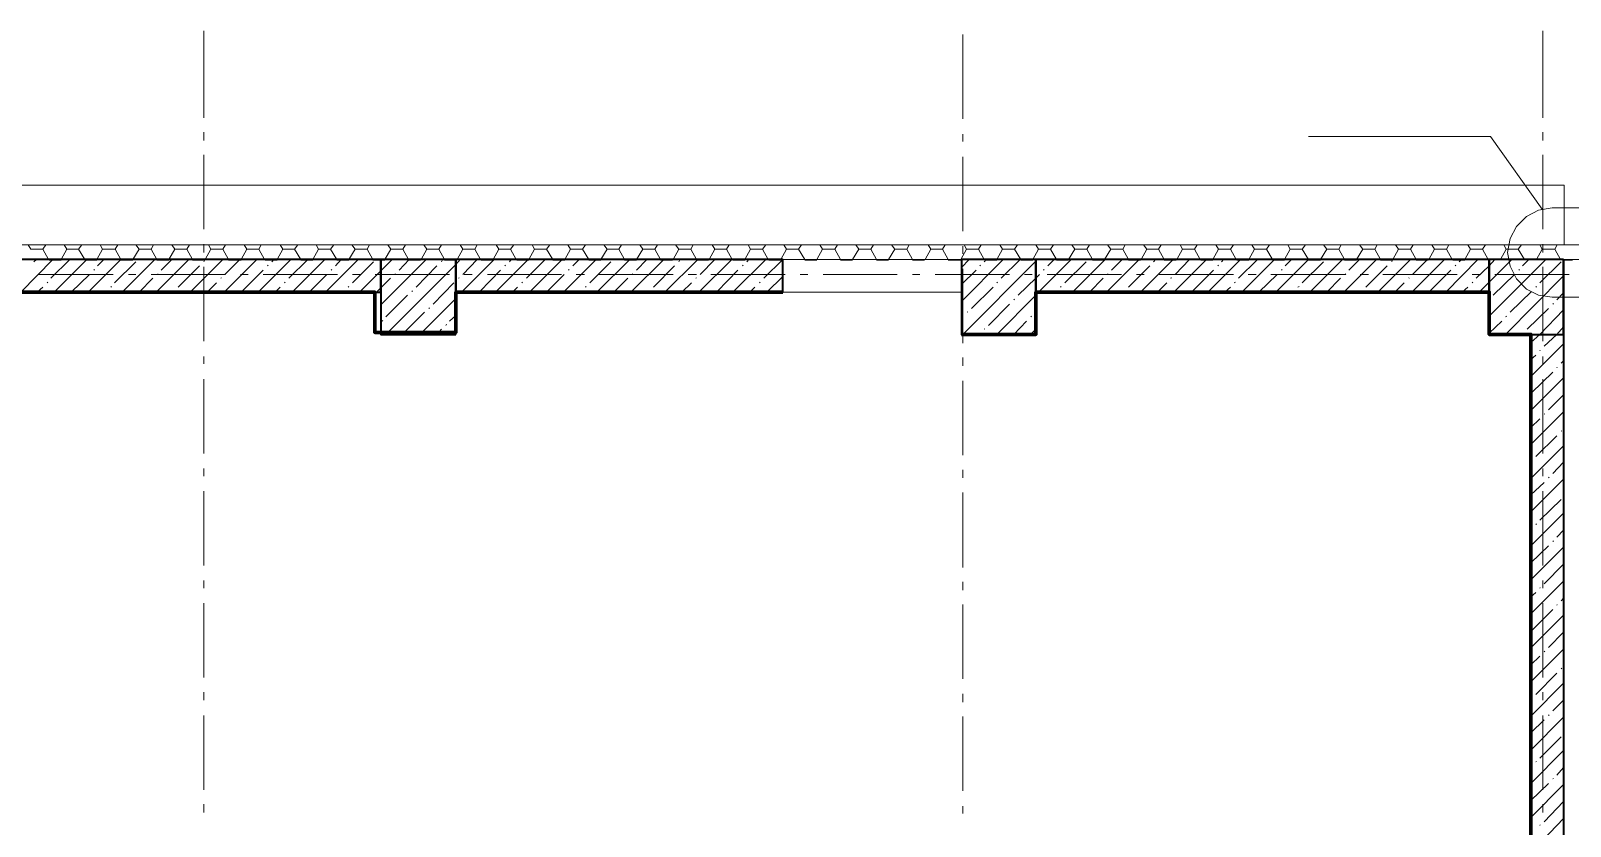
# Model space of a CAD drawing. Header units: millimetres. Extents: x -249154 to 415037, y -45458 to 354837.
# Drawn here: x -155683 to -145327, y 24819 to 30170 of the extents above; entities that cross this region are included whole.
import ezdxf

# ---------------------------------------------------------------- set-up
doc = ezdxf.new("R2010")
doc.units = ezdxf.units.MM
doc.layers.add('522 подвал шпакл финишная', color=3, linetype='Continuous', lineweight=60)
doc.layers.add('696 покраска подвал', color=211, linetype='Continuous', lineweight=120)

msp = doc.modelspace()

# ---------------------------------------------------------------- linework, layer by layer
at = {"lineweight": 9}
for points in [[(-154518, 29585.2), (-154518, 30169.8)], [(-149413.2, 29576.7), (-149413.2, 30144.4)], [(-145511.5, 29585.2), (-145511.5, 30169.8)], [(-154518, 29432.7), (-154518, 29487.7)], [(-149413.2, 29424.2), (-149413.2, 29475)], [(-145515.8, 28970.9), (-145863.1, 29458.1), (-147087.4, 29458.1)], [(-145511.5, 29432.7), (-145511.5, 29487.7)], [(-154518, 28835.3), (-154518, 29335.2)], [(-149413.2, 28822.6), (-149413.2, 29322.5)], [(-145511.5, 28835.3), (-145511.5, 29335.2)], [(-145367.5, 28729.4), (-145367.5, 29131.9), (-188438.4, 29131.9), (-188438.4, 25649.6), (-191560.6, 25649.6), (-191560.6, 25247.2)], [(-230289.2, 28729.4), (-216355.9, 28729.4), (-230289.2, 28729.4), (-230289.2, 28632), (-216355.9, 28632), (-196495.9, 28632), (-196495.9, 25149.7), (-187938.5, 25149.7), (-187938.5, 25247.2), (-187938.5, 28632), (-145100.6, 28632), (-145100.6, 25209)], [(-155699.9, 28729.4), (-155683, 28699.8), (-155602.5, 28699.8), (-155564.4, 28632)], [(-155602.5, 28699.8), (-155581.3, 28729.4)], [(-155479.6, 28632), (-155441.5, 28699.8)], [(-155458.5, 28729.4), (-155441.5, 28699.8), (-155361, 28699.8), (-155318.7, 28632)], [(-155361, 28699.8), (-155339.8, 28729.4)], [(-155238.2, 28632), (-155200, 28699.8)], [(-155217, 28729.4), (-155200, 28699.8), (-155115.3, 28699.8), (-155077.2, 28632)], [(-155115.3, 28699.8), (-155098.4, 28729.4)], [(-154996.7, 28632), (-154954.3, 28699.8)], [(-154975.5, 28729.4), (-154954.3, 28699.8), (-154873.8, 28699.8), (-154835.7, 28632)], [(-154873.8, 28699.8), (-154856.9, 28729.4)], [(-154755.2, 28632), (-154712.9, 28699.8)], [(-154734, 28729.4), (-154712.9, 28699.8), (-154632.4, 28699.8), (-154594.2, 28632)], [(-154632.4, 28699.8), (-154615.4, 28729.4)], [(-154518, 28678.6), (-154518, 28733.7)], [(-154509.5, 28632), (-154471.4, 28699.8)], [(-154488.3, 28729.4), (-154471.4, 28699.8), (-154390.9, 28699.8), (-154352.8, 28632)], [(-154390.9, 28699.8), (-154373.9, 28729.4)], [(-154268, 28632), (-154229.9, 28699.8)], [(-154246.9, 28729.4), (-154229.9, 28699.8), (-154149.4, 28699.8), (-154111.3, 28632)], [(-154149.4, 28699.8), (-154132.5, 28729.4)], [(-154026.6, 28632), (-153988.4, 28699.8)], [(-154005.4, 28729.4), (-153988.4, 28699.8), (-153908, 28699.8), (-153865.6, 28632)], [(-153908, 28699.8), (-153886.8, 28729.4)], [(-153785.1, 28632), (-153747, 28699.8)], [(-153763.9, 28729.4), (-153747, 28699.8), (-153666.5, 28699.8), (-153624.1, 28632)], [(-153666.5, 28699.8), (-153645.3, 28729.4)], [(-153543.6, 28632), (-153501.3, 28699.8)], [(-153522.4, 28729.4), (-153501.3, 28699.8), (-153420.8, 28699.8), (-153382.6, 28632)], [(-153420.8, 28699.8), (-153403.8, 28729.4)], [(-153302.2, 28632), (-153259.8, 28699.8)], [(-153281, 28729.4), (-153259.8, 28699.8), (-153179.3, 28699.8), (-153141.2, 28632)], [(-153179.3, 28699.8), (-153162.4, 28729.4)], [(-153056.4, 28632), (-153018.3, 28699.8)], [(-153039.5, 28729.4), (-153018.3, 28699.8), (-152937.8, 28699.8), (-152899.7, 28632)], [(-152937.8, 28699.8), (-152920.9, 28729.4)], [(-152815, 28632), (-152776.8, 28699.8)], [(-152793.8, 28729.4), (-152776.8, 28699.8), (-152696.4, 28699.8), (-152658.2, 28632)], [(-152696.4, 28699.8), (-152679.4, 28729.4)], [(-152573.5, 28632), (-152535.4, 28699.8)], [(-152552.3, 28729.4), (-152535.4, 28699.8), (-152454.9, 28699.8), (-152416.8, 28632)], [(-152454.9, 28699.8), (-152433.7, 28729.4)], [(-152332, 28632), (-152293.9, 28699.8)], [(-152310.8, 28729.4), (-152293.9, 28699.8), (-152213.4, 28699.8), (-152171, 28632)], [(-152213.4, 28699.8), (-152192.2, 28729.4)], [(-152090.6, 28632), (-152052.4, 28699.8)], [(-152069.4, 28729.4), (-152052.4, 28699.8), (-151971.9, 28699.8), (-151929.6, 28632)], [(-151971.9, 28699.8), (-151950.8, 28729.4)], [(-151849.1, 28632), (-151806.7, 28699.8)], [(-151827.9, 28729.4), (-151806.7, 28699.8), (-151726.2, 28699.8), (-151688.1, 28632)], [(-151726.2, 28699.8), (-151709.3, 28729.4)], [(-151607.6, 28632), (-151565.3, 28699.8)], [(-151586.4, 28729.4), (-151565.3, 28699.8), (-151484.8, 28699.8), (-151446.6, 28632)], [(-151484.8, 28699.8), (-151467.8, 28729.4)], [(-151361.9, 28632), (-151323.8, 28699.8)], [(-151345, 28729.4), (-151323.8, 28699.8), (-151243.3, 28699.8), (-151205.2, 28632)], [(-151243.3, 28699.8), (-151226.3, 28729.4)], [(-151120.4, 28632), (-151082.3, 28699.8)], [(-151099.3, 28729.4), (-151082.3, 28699.8), (-151001.8, 28699.8), (-150963.7, 28632)], [(-151001.8, 28699.8), (-150984.9, 28729.4)], [(-150879, 28632), (-150840.8, 28699.8)], [(-150857.8, 28729.4), (-150840.8, 28699.8), (-150760.3, 28699.8), (-150722.2, 28632)], [(-150760.3, 28699.8), (-150739.2, 28729.4)], [(-150637.5, 28632), (-150599.4, 28699.8)], [(-150616.3, 28729.4), (-150599.4, 28699.8), (-150518.9, 28699.8), (-150476.5, 28632)], [(-150518.9, 28699.8), (-150497.7, 28729.4)], [(-150396, 28632), (-150357.9, 28699.8)], [(-150374.8, 28729.4), (-150357.9, 28699.8), (-150273.2, 28699.8), (-150235, 28632)], [(-150273.2, 28699.8), (-150256.2, 28729.4)], [(-150154.6, 28632), (-150112.2, 28699.8)], [(-150133.4, 28729.4), (-150112.2, 28699.8), (-150031.7, 28699.8), (-149993.6, 28632)], [(-150031.7, 28699.8), (-150014.8, 28729.4)], [(-149913.1, 28632), (-149870.7, 28699.8)], [(-149891.9, 28729.4), (-149870.7, 28699.8), (-149790.2, 28699.8), (-149752.1, 28632)], [(-149790.2, 28699.8), (-149773.3, 28729.4)], [(-149667.4, 28632), (-149629.2, 28699.8)], [(-149646.2, 28729.4), (-149629.2, 28699.8), (-149548.8, 28699.8), (-149510.6, 28632)], [(-149548.8, 28699.8), (-149531.8, 28729.4)], [(-149425.9, 28632), (-149387.8, 28699.8)], [(-149413.2, 28670.1), (-149413.2, 28721)], [(-149404.7, 28729.4), (-149387.8, 28699.8), (-149307.3, 28699.8), (-149269.2, 28632)], [(-149307.3, 28699.8), (-149290.3, 28729.4)], [(-149184.4, 28632), (-149146.3, 28699.8)], [(-149163.2, 28729.4), (-149146.3, 28699.8), (-149065.8, 28699.8), (-149023.4, 28632)], [(-149065.8, 28699.8), (-149044.6, 28729.4)], [(-148943, 28632), (-148904.8, 28699.8)], [(-148921.8, 28729.4), (-148904.8, 28699.8), (-148824.3, 28699.8), (-148782, 28632)], [(-148824.3, 28699.8), (-148803.2, 28729.4)], [(-148701.5, 28632), (-148659.1, 28699.8)], [(-148680.3, 28729.4), (-148659.1, 28699.8), (-148578.6, 28699.8), (-148540.5, 28632)], [(-148578.6, 28699.8), (-148561.7, 28729.4)], [(-148460, 28632), (-148417.6, 28699.8)], [(-148438.8, 28729.4), (-148417.6, 28699.8), (-148337.2, 28699.8), (-148299, 28632)], [(-148337.2, 28699.8), (-148320.2, 28729.4)], [(-148214.3, 28632), (-148176.2, 28699.8)], [(-148197.4, 28729.4), (-148176.2, 28699.8), (-148095.7, 28699.8), (-148057.6, 28632)], [(-148095.7, 28699.8), (-148078.7, 28729.4)], [(-147972.8, 28632), (-147934.7, 28699.8)], [(-147951.7, 28729.4), (-147934.7, 28699.8), (-147854.2, 28699.8), (-147816.1, 28632)], [(-147854.2, 28699.8), (-147837.3, 28729.4)], [(-147731.4, 28632), (-147693.2, 28699.8)], [(-147710.2, 28729.4), (-147693.2, 28699.8), (-147612.7, 28699.8), (-147574.6, 28632)], [(-147612.7, 28699.8), (-147591.6, 28729.4)], [(-147489.9, 28632), (-147451.8, 28699.8)], [(-147468.7, 28729.4), (-147451.8, 28699.8), (-147371.3, 28699.8), (-147328.9, 28632)], [(-147371.3, 28699.8), (-147350.1, 28729.4)], [(-147248.4, 28632), (-147210.3, 28699.8)], [(-147227.2, 28729.4), (-147210.3, 28699.8), (-147129.8, 28699.8), (-147087.4, 28632)], [(-147129.8, 28699.8), (-147108.6, 28729.4)], [(-147006.9, 28632), (-146964.6, 28699.8)], [(-146985.8, 28729.4), (-146964.6, 28699.8), (-146884.1, 28699.8), (-146846, 28632)], [(-146884.1, 28699.8), (-146867.1, 28729.4)], [(-146765.5, 28632), (-146723.1, 28699.8)], [(-146744.3, 28729.4), (-146723.1, 28699.8), (-146642.6, 28699.8), (-146604.5, 28632)], [(-146642.6, 28699.8), (-146625.7, 28729.4)], [(-146519.8, 28632), (-146481.6, 28699.8)], [(-146502.8, 28729.4), (-146481.6, 28699.8), (-146401.2, 28699.8), (-146363, 28632)], [(-146401.2, 28699.8), (-146384.2, 28729.4)], [(-146278.3, 28632), (-146240.2, 28699.8)], [(-146257.1, 28729.4), (-146240.2, 28699.8), (-146159.7, 28699.8), (-146121.6, 28632)], [(-146159.7, 28699.8), (-146142.7, 28729.4)], [(-146036.8, 28632), (-145998.7, 28699.8)], [(-146015.6, 28729.4), (-145998.7, 28699.8), (-145918.2, 28699.8), (-145880.1, 28632)], [(-145918.2, 28699.8), (-145897, 28729.4)], [(-145795.4, 28632), (-145757.2, 28699.8)], [(-145774.2, 28729.4), (-145757.2, 28699.8), (-145676.7, 28699.8), (-145634.4, 28632)], [(-145676.7, 28699.8), (-145655.6, 28729.4)], [(-145553.9, 28632), (-145515.8, 28699.8)], [(-145532.7, 28729.4), (-145515.8, 28699.8), (-145431, 28699.8), (-145392.9, 28632)], [(-145511.5, 28678.6), (-145511.5, 28733.7)], [(-145431, 28699.8), (-145414.1, 28729.4)], [(-155750.8, 28411.7), (-155534.7, 28632)], [(-155661.8, 28615), (-155644.9, 28632)], [(-155560.1, 28627.8), (-155479.6, 28627.8)], [(-155547.4, 28504.9), (-155420.3, 28632)], [(-155526.2, 28411.7), (-155305.9, 28632)], [(-155318.7, 28627.8), (-155238.2, 28627.8)], [(-155297.5, 28411.7), (-155077.2, 28632)], [(-155233.9, 28589.6), (-155191.6, 28632)], [(-155119.5, 28475.2), (-154975.5, 28615)], [(-155077.2, 28627.8), (-154996.7, 28627.8)], [(-155068.7, 28411.7), (-154848.4, 28632)], [(-154839.9, 28411.7), (-154619.7, 28632)], [(-154835.7, 28627.8), (-154755.2, 28627.8)], [(-154806.1, 28560), (-154734, 28632)], [(-154691.7, 28445.6), (-154547.6, 28589.6)], [(-154611.2, 28411.7), (-154390.9, 28632)], [(-154594.2, 28627.8), (-154513.7, 28627.8)], [(-154518, 28615), (-154513.7, 28623.5)], [(-154382.4, 28411.7), (-154162.1, 28632)], [(-154378.2, 28530.3), (-154276.5, 28632)], [(-154352.8, 28627.8), (-154268, 28627.8)], [(-154153.7, 28411.7), (-153933.4, 28632)], [(-154107.1, 28627.8), (-154026.6, 28627.8)], [(-154090.1, 28589.6), (-154085.9, 28593.9)], [(-154060.5, 28615), (-154047.8, 28632)], [(-153946.1, 28504.9), (-153819, 28632)], [(-153924.9, 28411.7), (-153704.6, 28632)], [(-153865.6, 28627.8), (-153785.1, 28627.8)], [(-153700.4, 28411.7), (-153480.1, 28632)], [(-153632.6, 28589.6), (-153594.5, 28632)], [(-153624.1, 28627.8), (-153543.6, 28627.8)], [(-153518.2, 28475.2), (-153378.4, 28615)], [(-153471.6, 28411.7), (-153327.6, 28555.7), (-153251.3, 28632)], [(-153382.6, 28627.8), (-153302.2, 28627.8)], [(-153327.6, 28327), (-153022.6, 28632)], [(-153293.7, 28127.9), (-152823.4, 28598.1), (-152793.8, 28632)], [(-153204.7, 28560), (-153136.9, 28632)], [(-153141.2, 28627.8), (-153060.7, 28627.8)], [(-153090.3, 28445.6), (-152950.5, 28589.6)], [(-152920.9, 28615), (-152916.6, 28623.5)], [(-152899.7, 28627.8), (-152819.2, 28627.8)], [(-152785.3, 28411.7), (-152565, 28632)], [(-152776.8, 28530.3), (-152679.4, 28632)], [(-152654, 28627.8), (-152573.5, 28627.8)], [(-152556.6, 28411.7), (-152336.3, 28632)], [(-152493, 28589.6), (-152488.8, 28593.9)], [(-152463.4, 28615), (-152450.6, 28632)], [(-152412.5, 28627.8), (-152332, 28627.8)], [(-152349, 28504.9), (-152221.9, 28632)], [(-152327.8, 28411.7), (-152107.5, 28632)], [(-152171, 28627.8), (-152090.6, 28627.8)], [(-152099, 28411.7), (-151878.7, 28632)], [(-152035.5, 28589.6), (-151993.1, 28632)], [(-151929.6, 28627.8), (-151849.1, 28627.8)], [(-151921.1, 28475.2), (-151781.3, 28615)], [(-151874.5, 28411.7), (-151654.2, 28632)], [(-151688.1, 28627.8), (-151607.6, 28627.8)], [(-151645.7, 28411.7), (-151425.5, 28632)], [(-151607.6, 28560), (-151539.8, 28632)], [(-151493.2, 28445.6), (-151353.4, 28589.6)], [(-151446.6, 28627.8), (-151366.1, 28627.8)], [(-151417, 28411.7), (-151196.7, 28632)], [(-151323.8, 28615), (-151319.5, 28623.5)], [(-151205.2, 28627.8), (-151124.7, 28627.8)], [(-151188.2, 28411.7), (-150967.9, 28632)], [(-151179.7, 28530.3), (-151082.3, 28632)], [(-150959.5, 28411.7), (-150739.2, 28632)], [(-150959.5, 28627.8), (-150879, 28627.8)], [(-150895.9, 28589.6), (-150891.7, 28593.9)], [(-150866.3, 28615), (-150853.5, 28632)], [(-150751.9, 28504.9), (-150624.8, 28632)], [(-150718, 28627.8), (-150637.5, 28627.8)], [(-150476.5, 28627.8), (-150396, 28627.8)], [(-150235, 28627.8), (-150154.6, 28627.8)], [(-149993.6, 28627.8), (-149913.1, 28627.8)], [(-149752.1, 28627.8), (-149671.6, 28627.8)], [(-149510.6, 28627.8), (-149425.9, 28627.8)], [(-149421.7, 28576.9), (-149370.8, 28632)], [(-149421.7, 28348.2), (-149142.1, 28632)], [(-149413.2, 28127.9), (-148921.8, 28619.3), (-148913.3, 28632)], [(-149298.8, 28589.6), (-149294.6, 28593.9)], [(-149269.2, 28615), (-149256.4, 28632)], [(-149264.9, 28627.8), (-149184.4, 28627.8)], [(-149154.8, 28504.9), (-149027.7, 28632)], [(-149023.4, 28627.8), (-148943, 28627.8)], [(-148904.8, 28411.7), (-148684.5, 28632)], [(-148841.3, 28589.6), (-148798.9, 28632)], [(-148782, 28627.8), (-148701.5, 28627.8)], [(-148726.9, 28475.2), (-148582.9, 28615)], [(-148676.1, 28411.7), (-148455.8, 28632)], [(-148540.5, 28627.8), (-148460, 28627.8)], [(-148447.3, 28411.7), (-148227, 28632)], [(-148413.4, 28560), (-148341.4, 28632)], [(-148299, 28627.8), (-148218.5, 28627.8)], [(-148299, 28445.6), (-148155, 28589.6)], [(-148218.5, 28411.7), (-147998.3, 28632)], [(-148129.6, 28615), (-148121.1, 28623.5)], [(-148057.6, 28627.8), (-147977.1, 28627.8)], [(-147994, 28411.7), (-147773.7, 28632)], [(-147985.5, 28530.3), (-147888.1, 28632)], [(-147811.9, 28627.8), (-147731.4, 28627.8)], [(-147765.3, 28411.7), (-147545, 28632)], [(-147697.5, 28589.6), (-147693.2, 28593.9)], [(-147672.1, 28615), (-147659.3, 28632)], [(-147570.4, 28627.8), (-147489.9, 28627.8)], [(-147557.7, 28504.9), (-147430.6, 28632)], [(-147536.5, 28411.7), (-147316.2, 28632)], [(-147328.9, 28627.8), (-147248.4, 28627.8)], [(-147307.7, 28411.7), (-147087.4, 28632)], [(-147244.2, 28589.6), (-147201.8, 28632)], [(-147129.8, 28475.2), (-146985.8, 28615)], [(-147087.4, 28627.8), (-147006.9, 28627.8)], [(-147079, 28411.7), (-146858.7, 28632)], [(-146850.2, 28411.7), (-146629.9, 28632)], [(-146846, 28627.8), (-146765.5, 28627.8)], [(-146816.3, 28560), (-146744.3, 28632)], [(-146701.9, 28445.6), (-146557.9, 28589.6)], [(-146621.4, 28411.7), (-146401.2, 28632)], [(-146604.5, 28627.8), (-146524, 28627.8)], [(-146528.2, 28615), (-146524, 28623.5)], [(-146392.7, 28411.7), (-146172.4, 28632)], [(-146388.4, 28530.3), (-146286.8, 28632)], [(-146363, 28627.8), (-146282.5, 28627.8)], [(-146163.9, 28411.7), (-145947.9, 28632)], [(-146117.3, 28627.8), (-146036.8, 28627.8)], [(-146100.4, 28589.6), (-146096.1, 28593.9)], [(-146075, 28615), (-146058, 28632)], [(-145960.6, 28504.9), (-145871.6, 28589.6), (-145833.5, 28632)], [(-145939.4, 28411.7), (-145871.6, 28479.5), (-145719.1, 28632)], [(-145875.8, 28627.8), (-145871.6, 28627.8)], [(-145871.6, 28250.7), (-145490.3, 28632)], [(-145647.1, 28589.6), (-145604.7, 28632)], [(-145532.7, 28475.2), (-145388.7, 28615)], [(-145371.7, 28627.8), (-145312.4, 28627.8)], [(-145363.2, 8564.4), (-145367.5, 8564.4), (-145367.5, 28632)], [(-155627.9, 28530.3), (-155128, 28530.3)], [(-155572.8, 28475.2), (-155568.6, 28479.5)], [(-155411.9, 28411.7), (-155289, 28530.3)], [(-155259.3, 28560), (-155255.1, 28564.2)], [(-155026.3, 28530.3), (-154975.5, 28530.3)], [(-154954.3, 28411.7), (-154861.1, 28504.9)], [(-154873.8, 28530.3), (-154373.9, 28530.3)], [(-154831.5, 28530.3), (-154827.2, 28534.6)], [(-154518, 28081.3), (-154518, 28581.2)], [(-154403.6, 28504.9), (-154399.4, 28509.1)], [(-154272.3, 28530.3), (-154221.4, 28530.3)], [(-154263.8, 28415.9), (-154119.8, 28560)], [(-154119.8, 28530.3), (-153619.9, 28530.3)], [(-153975.7, 28475.2), (-153971.5, 28479.5)], [(-153810.5, 28411.7), (-153691.9, 28530.3)], [(-153662.2, 28560), (-153658, 28564.2)], [(-153518.2, 28530.3), (-153467.4, 28530.3)], [(-153365.7, 28530.3), (-152865.8, 28530.3)], [(-153357.2, 28411.7), (-153327.6, 28441.4), (-153264, 28504.9)], [(-153234.4, 28530.3), (-153230.1, 28534.6)], [(-152806.5, 28504.9), (-152802.3, 28509.1)], [(-152768.4, 28530.3), (-152713.3, 28530.3)], [(-152662.5, 28415.9), (-152522.7, 28560)], [(-152611.6, 28530.3), (-152111.7, 28530.3)], [(-152378.6, 28475.2), (-152374.4, 28479.5)], [(-152213.4, 28411.7), (-152094.8, 28530.3)], [(-152065.1, 28560), (-152060.9, 28564.2)], [(-152014.3, 28530.3), (-151959.2, 28530.3)], [(-151861.8, 28530.3), (-151361.9, 28530.3)], [(-151760.1, 28411.7), (-151666.9, 28504.9)], [(-151637.3, 28530.3), (-151633, 28534.6)], [(-151260.2, 28530.3), (-151205.2, 28530.3)], [(-151209.4, 28504.9), (-151205.2, 28509.1)], [(-151107.7, 28530.3), (-150607.8, 28530.3)], [(-151065.4, 28415.9), (-150925.6, 28560)], [(-150781.5, 28475.2), (-150777.3, 28479.5)], [(-150730.7, 28411.7), (-150624.8, 28517.6)], [(-150506.2, 28530.3), (-150455.3, 28530.3)], [(-150353.7, 28530.3), (-149853.8, 28530.3)], [(-149752.1, 28530.3), (-149701.3, 28530.3)], [(-149599.6, 28530.3), (-149099.7, 28530.3)], [(-149421.7, 28462.5), (-149324.2, 28560)], [(-149413.2, 28068.6), (-149413.2, 28568.4)], [(-149184.4, 28475.2), (-149180.2, 28479.5)], [(-149040.4, 28390.5), (-148921.8, 28504.9), (-148896.4, 28530.3)], [(-148998, 28530.3), (-148947.2, 28530.3)], [(-148870.9, 28560), (-148866.7, 28564.2)], [(-148845.5, 28530.3), (-148345.6, 28530.3)], [(-148561.7, 28411.7), (-148468.5, 28504.9)], [(-148443.1, 28530.3), (-148434.6, 28534.6)], [(-148244, 28530.3), (-148193.1, 28530.3)], [(-148091.5, 28530.3), (-147591.6, 28530.3)], [(-148015.2, 28504.9), (-148006.7, 28509.1)], [(-147871.2, 28415.9), (-147727.1, 28560)], [(-147587.3, 28475.2), (-147578.9, 28479.5)], [(-147494.1, 28530.3), (-147439.1, 28530.3)], [(-147422.1, 28411.7), (-147299.3, 28530.3)], [(-147341.6, 28530.3), (-146837.5, 28530.3)], [(-147269.6, 28560), (-147265.4, 28564.2)], [(-146964.6, 28411.7), (-146871.4, 28504.9)], [(-146841.7, 28530.3), (-146837.5, 28534.6)], [(-146740.1, 28530.3), (-146685, 28530.3)], [(-146587.5, 28530.3), (-146087.7, 28530.3)], [(-146413.9, 28504.9), (-146409.6, 28509.1)], [(-146274.1, 28415.9), (-146130, 28560)], [(-145986, 28530.3), (-145930.9, 28530.3)], [(-145986, 28475.2), (-145981.8, 28479.5)], [(-145846.2, 28390.5), (-145702.2, 28530.3)], [(-145833.5, 28530.3), (-145333.6, 28530.3)], [(-145761.5, 28127.9), (-145371.7, 28521.8)], [(-145672.5, 28560), (-145668.3, 28564.2)], [(-145511.5, 28081.3), (-145511.5, 28581.2)], [(-155640.6, 28411.7), (-155602.5, 28445.6)], [(-155183.1, 28411.7), (-155174.6, 28415.9)], [(-155145, 28445.6), (-155140.7, 28449.8)], [(-154717.1, 28415.9), (-154712.9, 28420.2)], [(-154496.8, 28411.7), (-154433.3, 28475.2)], [(-154039.3, 28411.7), (-154005.4, 28445.6)], [(-153586, 28411.7), (-153577.5, 28415.9)], [(-153547.9, 28445.6), (-153543.6, 28449.8)], [(-153293.7, 28246.5), (-153149.6, 28390.5)], [(-153120, 28415.9), (-153115.8, 28420.2)], [(-152976, 28331.2), (-152836.2, 28475.2)], [(-152442.2, 28411.7), (-152408.3, 28445.6)], [(-151984.7, 28411.7), (-151980.4, 28415.9)], [(-151950.8, 28445.6), (-151946.5, 28449.8)], [(-151522.9, 28415.9), (-151518.7, 28420.2)], [(-151302.6, 28411.7), (-151239.1, 28475.2)], [(-150845.1, 28411.7), (-150811.2, 28445.6)], [(-149353.9, 28301.6), (-149209.8, 28445.6)], [(-149184.4, 28127.9), (-148921.8, 28390.5)], [(-148790.4, 28411.7), (-148782, 28415.9)], [(-148756.6, 28445.6), (-148752.3, 28449.8)], [(-148328.7, 28415.9), (-148324.5, 28420.2)], [(-148104.2, 28411.7), (-148040.6, 28475.2)], [(-147650.9, 28411.7), (-147612.7, 28445.6)], [(-147193.3, 28411.7), (-147184.9, 28415.9)], [(-147159.5, 28445.6), (-147151, 28449.8)], [(-146731.6, 28415.9), (-146723.1, 28420.2)], [(-146507.1, 28411.7), (-146443.5, 28475.2)], [(-146053.8, 28411.7), (-146015.6, 28445.6)], [(-145731.8, 28276.1), (-145587.8, 28415.9)], [(-145558.1, 28445.6), (-145553.9, 28449.8)], [(-145418.3, 28360.9), (-145371.7, 28407.5)], [(-153179.3, 28132.1), (-153035.3, 28276.1)], [(-153064.9, 28127.9), (-152823.4, 28369.3)], [(-153005.6, 28301.6), (-153001.4, 28305.8)], [(-149383.5, 28276.1), (-149379.3, 28280.4)], [(-149239.5, 28187.2), (-149099.7, 28331.2)], [(-149070, 28360.9), (-149065.8, 28365.1)], [(-148926, 28276.1), (-148921.8, 28280.4)], [(-145871.6, 28365.1), (-145867.4, 28365.1)], [(-145617.4, 28161.8), (-145473.4, 28301.6)], [(-145592, 28072.8), (-145532.7, 28127.9), (-145371.7, 28293.1)], [(-145443.7, 28331.2), (-145439.5, 28335.4)], [(-153319.1, 28216.8), (-153314.9, 28221.1)], [(-152891.2, 28187.2), (-152887, 28195.6)], [(-152865.8, 28216.8), (-152823.4, 28255)], [(-149421.7, 28233.8), (-149413.2, 28246.5)], [(-149070, 28127.9), (-148985.3, 28216.8)], [(-148955.7, 28246.5), (-148951.4, 28250.7)], [(-145871.6, 28136.3), (-145786.9, 28216.8)], [(-145761.5, 28246.5), (-145753, 28250.7)], [(-145503, 28047.4), (-145418.3, 28127.9), (-145371.7, 28178.7)], [(-152950.5, 28127.9), (-152920.9, 28161.8)], [(-152836.2, 28127.9), (-152823.4, 28140.6)], [(-149298.8, 28127.9), (-149298.8, 28132.1)], [(-149269.2, 28161.8), (-149264.9, 28166)], [(-148955.7, 28127.9), (-148921.8, 28166)], [(-145647.1, 28132.1), (-145638.6, 28136.3)], [(-145592, 27844), (-145371.7, 28064.3)], [(-154518, 27928.8), (-154518, 27979.6)], [(-149413.2, 27916.1), (-149413.2, 27971.1)], [(-145592, 27958.4), (-145558.1, 27988.1)], [(-145532.7, 28017.7), (-145528.5, 28022)], [(-145511.5, 27928.8), (-145511.5, 27979.6)], [(-145587.8, 27733.9), (-145443.7, 27873.7)], [(-145418.3, 27903.3), (-145414.1, 27907.6)], [(-145388.7, 27933), (-145371.7, 27949.9)], [(-154518, 27327.2), (-154518, 27827.1)], [(-149413.2, 27314.5), (-149413.2, 27814.4)], [(-145592, 27615.3), (-145371.7, 27835.6)], [(-145511.5, 27327.2), (-145511.5, 27827.1)], [(-145473.4, 27619.5), (-145371.7, 27721.2)], [(-145592, 27386.5), (-145371.7, 27606.8)], [(-145592, 27500.9), (-145532.7, 27560.2)], [(-145503, 27589.9), (-145498.8, 27594.1)], [(-145558.1, 27306), (-145418.3, 27445.8)], [(-145388.7, 27475.5), (-145384.4, 27479.7)], [(-145592, 27157.7), (-145371.7, 27378)], [(-145587.8, 27276.4), (-145583.5, 27280.6)], [(-145443.7, 27191.6), (-145371.7, 27267.9)], [(-154518, 27174.7), (-154518, 27225.5)], [(-149413.2, 27162), (-149413.2, 27217.1)], [(-145592, 26933.2), (-145371.7, 27153.5)], [(-145592, 27047.6), (-145503, 27132.3)], [(-145511.5, 27174.7), (-145511.5, 27225.5)], [(-145473.4, 27162), (-145469.2, 27166.2)], [(-154518, 26573.1), (-154518, 27073)], [(-149413.2, 26560.4), (-149413.2, 27064.5)], [(-145511.5, 26573.1), (-145511.5, 27073)], [(-145592, 26704.5), (-145371.7, 26924.7)], [(-145532.7, 26878.1), (-145388.7, 27017.9)], [(-145558.1, 26848.5), (-145553.9, 26852.7)], [(-145592, 26818.8), (-145587.8, 26818.8)], [(-145443.7, 26734.1), (-145439.5, 26738.3)], [(-145418.3, 26763.8), (-145371.7, 26810.4)], [(-145592, 26590.1), (-145473.4, 26704.5)], [(-145592, 26475.7), (-145371.7, 26696)], [(-145503, 26450.3), (-145371.7, 26581.6)], [(-154518, 26420.6), (-154518, 26471.5)], [(-149413.2, 26407.9), (-149413.2, 26463)], [(-145592, 26246.9), (-145371.7, 26467.2)], [(-145532.7, 26420.6), (-145528.5, 26424.9)], [(-145511.5, 26420.6), (-145511.5, 26471.5)], [(-154518, 25819.1), (-154518, 26318.9)], [(-149413.2, 25810.6), (-149413.2, 26310.5)], [(-145592, 26361.3), (-145558.1, 26391)], [(-145511.5, 25819.1), (-145511.5, 26318.9)], [(-145418.3, 26306.2), (-145414.1, 26310.5)], [(-145388.7, 26335.9), (-145371.7, 26352.8)], [(-145592, 26018.2), (-145371.7, 26238.5)], [(-145587.8, 26132.5), (-145443.7, 26276.6)], [(-145473.4, 26022.4), (-145371.7, 26124.1)], [(-145592, 25789.4), (-145371.7, 26009.7)], [(-145503, 25992.8), (-145498.8, 25997)], [(-145592, 25903.8), (-145532.7, 25963.1)], [(-145558.1, 25704.7), (-145418.3, 25848.7)], [(-145388.7, 25878.4), (-145384.4, 25882.6)], [(-154518, 25666.6), (-154518, 25721.6)], [(-149413.2, 25653.8), (-149413.2, 25708.9)], [(-145592, 25560.6), (-145371.7, 25780.9)], [(-145587.8, 25679.3), (-145583.5, 25683.5)], [(-145511.5, 25666.6), (-145511.5, 25721.6)], [(-145443.7, 25594.5), (-145371.7, 25666.6)], [(-154518, 25065), (-154518, 25564.9)], [(-149413.2, 25056.5), (-149413.2, 25556.4)], [(-145592, 25331.9), (-145371.7, 25552.2)], [(-145592, 25446.3), (-145503, 25535.2)], [(-145511.5, 25065), (-145511.5, 25564.9)], [(-145473.4, 25564.9), (-145469.2, 25569.1)], [(-145532.7, 25276.8), (-145388.7, 25420.8)], [(-145592, 25107.4), (-145371.7, 25327.6)], [(-145592, 25217.5), (-145587.8, 25221.7)], [(-145558.1, 25251.4), (-145553.9, 25255.6)], [(-145418.3, 25162.4), (-145371.7, 25213.3)], [(-145592, 24993), (-145473.4, 25107.4)], [(-145592, 24878.6), (-145371.7, 25098.9)], [(-145443.7, 25137), (-145439.5, 25141.2)], [(-154518, 24912.5), (-154518, 24967.6)], [(-145511.5, 24912.5), (-145511.5, 24967.6)], [(-145503, 24848.9), (-145371.7, 24984.5)], [(-149413.2, 24904), (-149413.2, 24954.8)], [(-145871.6, 24370.2), (-145511.5, 24726.1), (-145371.7, 24870.1)], [(-145532.7, 24823.5), (-145528.5, 24827.8)]]:
    msp.add_lwpolyline(points, dxfattribs=at)
for points in [[(-145448, 28979.4), (-145244.6, 28979.4), (-145155.7, 28962.4), (-145070.9, 28920.1), (-145003.2, 28852.3), (-144960.8, 28771.8), (-144948.1, 28678.6), (-144960.8, 28585.4), (-145003.2, 28500.7), (-145070.9, 28432.9), (-145155.7, 28390.5), (-145244.6, 28377.8), (-145448, 28377.8), (-145541.2, 28390.5), (-145621.7, 28432.9), (-145689.4, 28500.7), (-145731.8, 28585.4), (-145748.8, 28678.6), (-145731.8, 28771.8), (-145689.4, 28852.3), (-145621.7, 28920.1), (-145541.2, 28962.4)], [(-144998.9, 28729.4), (-144998.9, 25306.5), (-141008.3, 25306.5), (-141008.3, 28632), (-141008.3, 25310.7), (-144998.9, 25310.7), (-144998.9, 28729.4), (-145100.6, 28729.4), (-188040.2, 28729.4), (-188040.2, 28632), (-188040.2, 25247.2), (-188040.2, 28632), (-188040.2, 28729.4), (-145100.6, 28729.4)], [(-149421.7, 28632), (-149421.7, 28411.7), (-150624.8, 28411.7), (-150624.8, 28632)]]:
    msp.add_lwpolyline(points, close=True, dxfattribs=at)
at = {"lineweight": 40}
for points in [[(-156038.8, 28411.7), (-153327.6, 28411.7), (-153327.6, 28632), (-156038.8, 28632)], [(-152823.4, 28127.9), (-152823.4, 28632), (-153327.6, 28632), (-153327.6, 28127.9)], [(-152823.4, 28411.7), (-150624.8, 28411.7), (-150624.8, 28632), (-152823.4, 28632)], [(-148921.8, 28127.9), (-148921.8, 28632), (-149421.7, 28632), (-149421.7, 28127.9)], [(-148921.8, 28411.7), (-145871.6, 28411.7), (-145871.6, 28632), (-148921.8, 28632)], [(-145371.7, 28632), (-145871.6, 28632), (-145871.6, 28127.9), (-145371.7, 28127.9)], [(-145371.7, 28127.9), (-145371.7, 24726.1), (-145592, 24726.1), (-145592, 28127.9)]]:
    msp.add_lwpolyline(points, close=True, dxfattribs=at)
at = {"layer": '522 подвал шпакл финишная', "ltscale": 0.5}
for points in [[(-150624.8, 28411.7), (-152823.5, 28411.7), (-152823.4, 28140.6), (-153369, 28140.6), (-153369, 28411.7), (-156038.8, 28411.7)], [(-147811.9, 16791.4), (-145871.6, 16838), (-145871.6, 17172.7), (-145592, 17172.7), (-145592, 20083.1), (-145871.6, 20083.1), (-145871.6, 20625.3), (-145592, 20625.3), (-145592, 24226.2), (-145871.6, 24226.2), (-145871.6, 24726.1), (-145592, 24726.1), (-145592, 28127.9), (-145871.6, 28127.9), (-145871.6, 28411.7), (-148921.8, 28411.7), (-148921.8, 28127.9), (-149421.7, 28127.9)]]:
    msp.add_lwpolyline(points, dxfattribs=at)
at = {"layer": '696 покраска подвал', "ltscale": 0.5}
for points in [[(-150624.8, 28411.7), (-152823.5, 28411.7), (-152823.4, 28140.6), (-153369, 28140.6), (-153369, 28411.7), (-156038.8, 28411.7)], [(-147811.9, 16791.4), (-145871.6, 16838), (-145871.6, 17172.7), (-145592, 17172.7), (-145592, 20083.1), (-145871.6, 20083.1), (-145871.6, 20625.3), (-145592, 20625.3), (-145592, 24226.2), (-145871.6, 24226.2), (-145871.6, 24726.1), (-145592, 24726.1), (-145592, 28127.9), (-145871.6, 28127.9), (-145871.6, 28411.7), (-148921.8, 28411.7), (-148921.8, 28127.9), (-149421.7, 28127.9)]]:
    msp.add_lwpolyline(points, dxfattribs=at)

doc.saveas('drawing.dxf')
